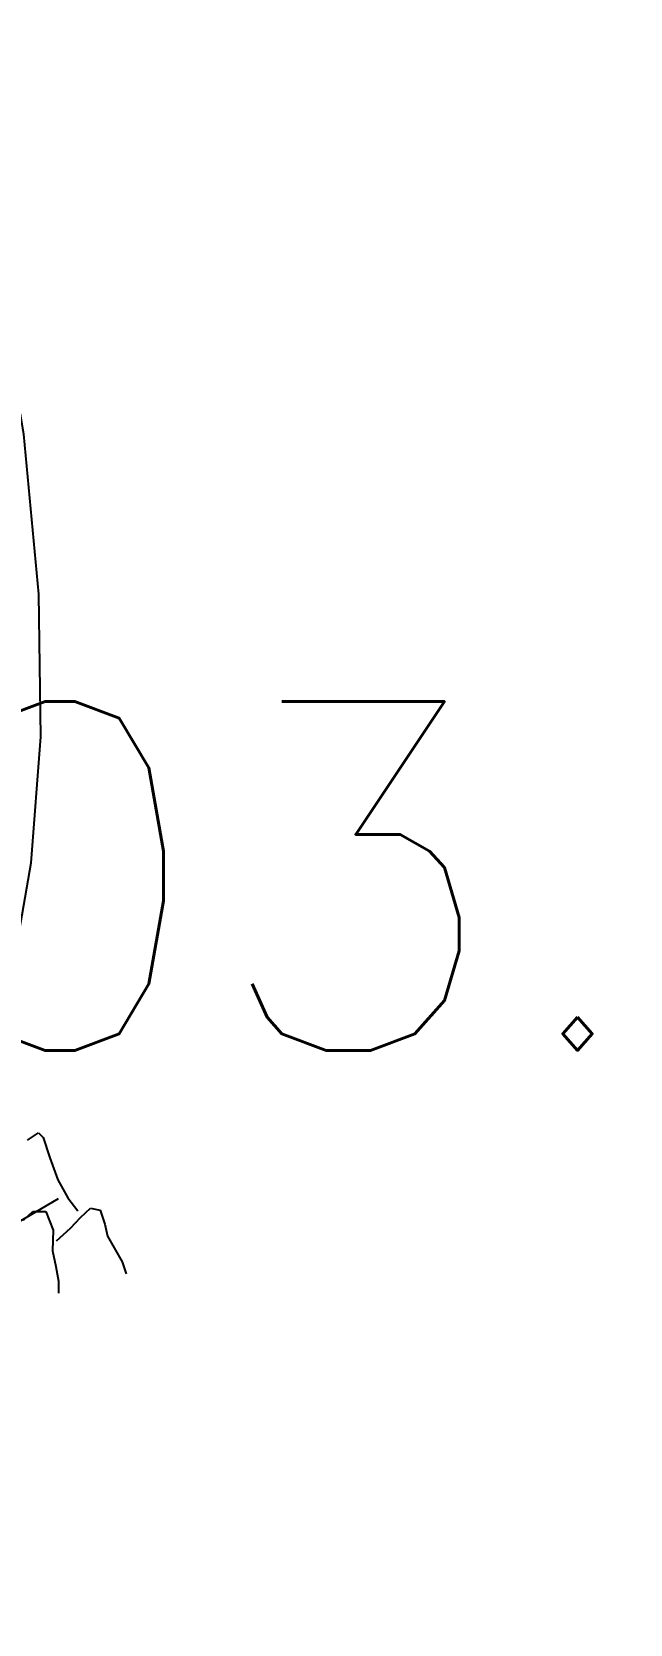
# Model space of a CAD drawing. Header units: millimetres. Extents: x 524954 to 526204, y 9523489 to 9524010.
# Drawn here: x 525985.148 to 525986.865, y 9523814.614 to 9523819.179 of the extents above; entities that cross this region are included whole.
import ezdxf

# ---------------------------------------------------------------- set-up
doc = ezdxf.new("R2010")
doc.units = ezdxf.units.MM
doc.header["$PDMODE"] = 32
doc.header["$PDSIZE"] = 0.5
doc.linetypes.add('ACAD_ISO12W100', pattern=[21, 12, -3, 0, -3, 0, -3])
for name, color, linetype in [('Arbre', 34, 'ACAD_ISO12W100'), ('CN_02_00', 4, 'Continuous'), ('TopoAlt', 3, 'Continuous'), ('TOPOJIS', 7, 'Continuous')]:
    doc.layers.add(name, color=color, linetype=linetype)
doc.styles.add('Simplex 1.0', font='Simplex.shx', dxfattribs={"width": 0.99, "height": 1})

# ---------------------------------------------------------------- blocks, each defined once
blk = doc.blocks.new('TCPOINT M')
at = {"color": 0}
blk.add_point((0, 0), dxfattribs=at)
at = {"layer": 'TopoAlt', "style": 'Simplex 1.0', "width": 0.99}
blk.add_attdef('ALT', (0.15, 0.15), '', height=1, dxfattribs=at)
blk = doc.blocks.new('v088')
at = {"color": 3, "linetype": 'Continuous'}
for p, q in [((2.9427, 6.1074), (3.0042, 6.1497)), ((3.0042, 6.1497), (3.0311, 6.1228)), ((3.0311, 6.1228), (3.0696, 6.0074)), ((3.0696, 6.0074), (3.1158, 5.8804)), ((3.1158, 5.8804), (3.1734, 5.7766)), ((3.1734, 5.7766), (3.2311, 5.7035)), ((2.9196, 5.6496), (2.9734, 5.6996)), ((2.9734, 5.6996), (3.0465, 5.6996)), ((3.0465, 5.6996), (3.0888, 5.5919)), ((3.1888, 5.6035), (3.2465, 5.665)), ((3.2465, 5.665), (3.3042, 5.7189)), ((3.3042, 5.7189), (3.3581, 5.7073)), ((3.3581, 5.7073), (3.385, 5.6266)), ((3.0888, 5.5919), (3.085, 5.4727)), ((3.1081, 5.5304), (3.1888, 5.6035)), ((3.385, 5.6266), (3.4004, 5.5573)), ((3.4004, 5.5573), (3.485, 5.4112)), ((3.085, 5.4727), (3.1042, 5.3842)), ((3.485, 5.4112), (3.5081, 5.3419)), ((3.1042, 5.3842), (3.1196, 5.2996)), ((3.1196, 5.2996), (3.1196, 5.2304))]:
    blk.add_line(p, q, dxfattribs=at)
at = {"linetype": 'Continuous'}
blk.add_line((2.6462, 5.4963), (3.1193, 5.7735), dxfattribs=at)

msp = doc.modelspace()

# ---------------------------------------------------------------- linework, layer by layer
at = {"layer": 'CN_02_00', "elevation": 304, "flags": 128}
msp.add_lwpolyline([(525983.9005, 9523814.5881), (525984.0335, 9523814.7471), (525984.1688, 9523814.8985), (525984.3045, 9523815.0477), (525984.4385, 9523815.1999), (525984.5688, 9523815.3606), (525984.6934, 9523815.5351), (525984.8103, 9523815.7287), (525984.9175, 9523815.9468), (525985.0125, 9523816.1946), (525985.0904, 9523816.4763), (525985.1459, 9523816.7962), (525985.1736, 9523817.1582), (525985.1682, 9523817.5665), (525985.1244, 9523818.0252), (525985.0368, 9523818.5385), (525984.9, 9523819.1104), (525984.7116, 9523819.741)], dxfattribs=at)

# ---------------------------------------------------------------- block references
at = {"layer": 'Arbre', "xscale": 0.5, "yscale": 0.5, "zscale": 0.5}
msp.add_blockref('v088', (525983.6643, 9523812.9476, 151.925), dxfattribs=at)
at = {"layer": 'TOPOJIS'}
ref = msp.add_blockref('TCPOINT M', (525983.9057, 9523816.209, 303.85), dxfattribs=at)
ref.add_attrib('ALT', '303.85', (525983.9557, 9523816.259, 303.85), dxfattribs={"layer": 'TopoAlt', "height": 1, "style": 'Simplex 1.0', "width": 0.99})

doc.saveas('drawing.dxf')
